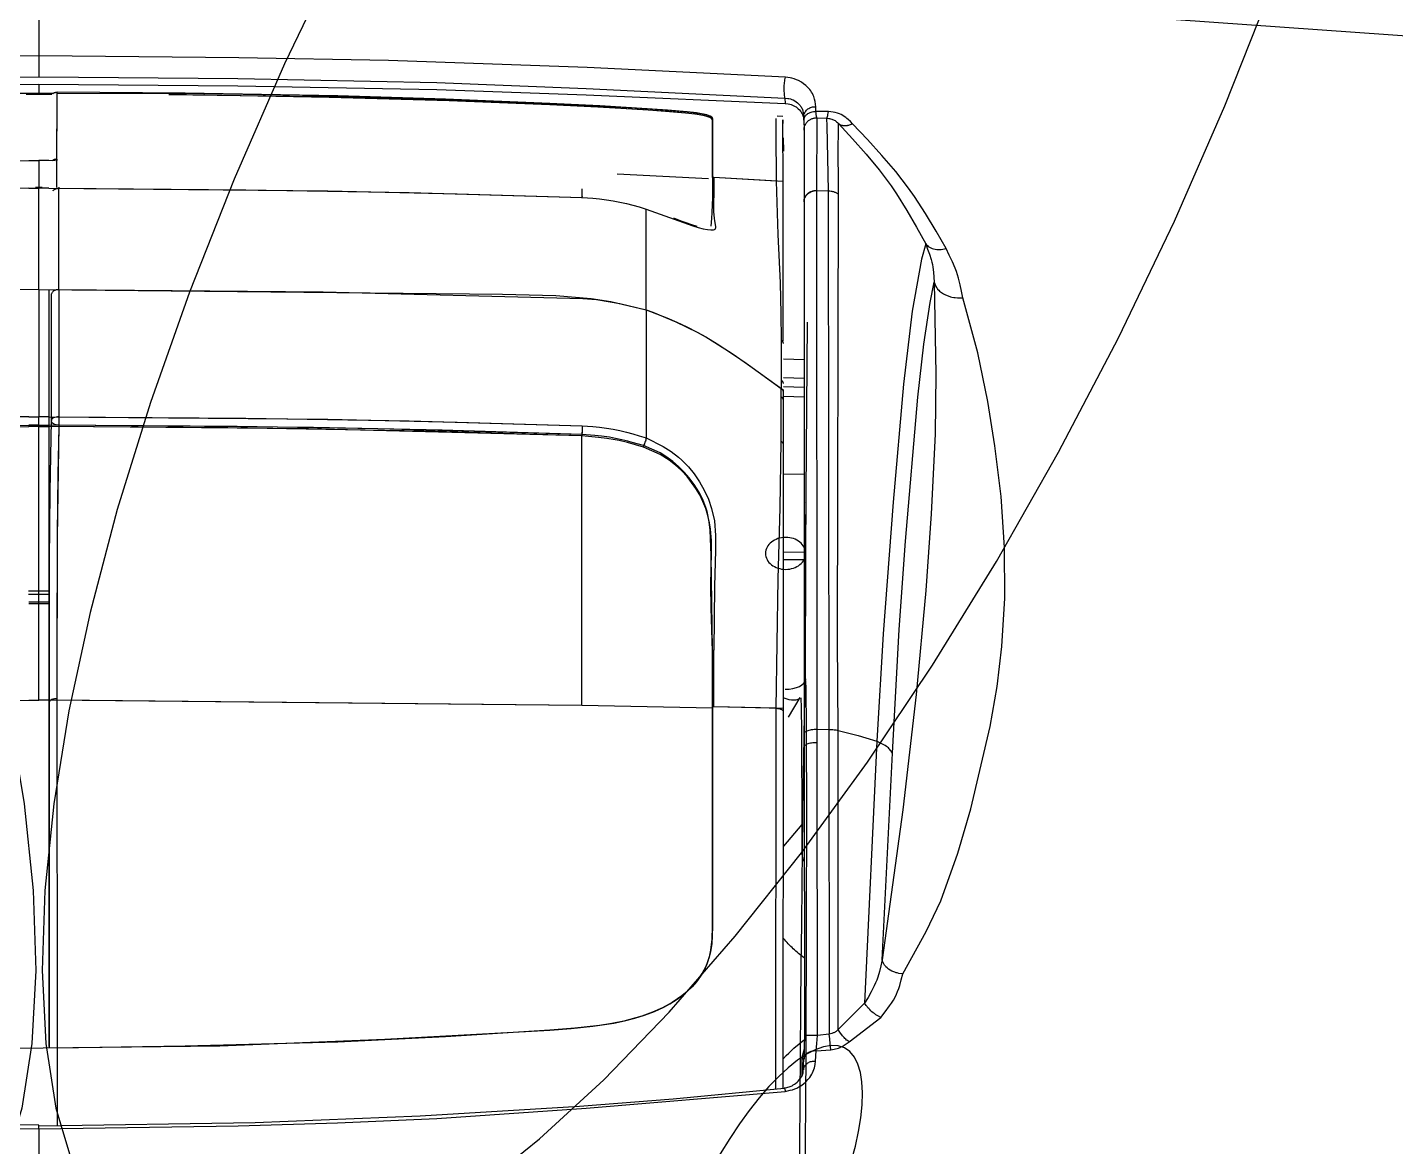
# Model space of a CAD drawing. Header units: inches. Extents: x 5931 to 10048, y 0 to 3185.
# Drawn here: x 7221.796 to 7224.51, y 930.526 to 932.745 of the extents above; entities that cross this region are included whole.
import ezdxf

# ---------------------------------------------------------------- set-up
doc = ezdxf.new("R2010")
doc.units = ezdxf.units.IN
doc.header["$LTSCALE"] = 48
doc.header["$MEASUREMENT"] = 0
doc.linetypes.add('DASHDOT2', pattern=[0.5, 0.25, -0.125, 0, -0.125])
for name, color, linetype in [('A-Eqpm-NIC', 8, 'DASHDOT2'), ('A-Flor-Case-Full Height', 8, 'Continuous'), ('A-Flor-Pattern', 8, 'Continuous')]:
    doc.layers.add(name, color=color, linetype=linetype)

# ---------------------------------------------------------------- blocks, each defined once
blk = doc.blocks.new('Precor_r815')
for p, q in [((-1.467, 29.9919), (-1.4784, 29.9911)), ((-1.0152, 30.0145), (-1.0154, 30.0174)), ((-1.0154, 30.0174), (-1.0152, 30.0145)), ((-1.3387, 29.9849), (-1.3387, 29.8647)), ((-1.3387, 29.8647), (-1.3387, 29.9849)), ((-1.5243, 29.1256), (-1.5274, 29.5662)), ((-0.0398, 29.3714), (-0.0398, 29.3538)), ((-0.0398, 29.3538), (-0.0398, 29.351)), ((-0.02, 29.3538), (-0.02, 29.351)), ((0, 29.3538), (0, 29.351)), ((0.02, 29.3538), (0.02, 29.351)), ((-1.524, 29.0893), (-1.5241, 29.0959)), ((-1.5233, 28.8295), (-1.524, 29.0893)), ((-1.48, 29.0769), (-1.5206, 29.0769)), ((-0.0209, 29.0115), (0.0209, 29.0115)), ((0.0209, 29.0054), (-0.0209, 29.0054)), ((-1.3387, 28.7733), (-1.3387, 28.319)), ((-1.3387, 28.319), (-1.3387, 28.7732)), ((-1.526, 28.5093), (-1.526, 28.5566)), ((-1.5159, 28.5302), (-1.5159, 28.4729)), ((-1.5159, 28.5302), (-1.48, 28.4856)), ((-1.5193, 28.4547), (-1.5159, 28.4729)), ((-1.5207, 28.0669), (-1.5159, 28.0499)), ((-1.5159, 28.0499), (-1.5159, 28.0137)), ((-1.5193, 28.0256), (-1.5193, 28.0244)), ((-1.4812, 27.987), (-1.4812, 27.987))]:
    blk.add_line(p, q)
for points in [[(0, 30.2534), (-1.4227, 30.2296), (-2.2603, 30.1908), (-3.1741, 30.1229), (-4.0754, 30.0165), (-4.5246, 29.9415), (-4.868, 29.8694), (-5.19, 29.7826), (-5.5177, 29.6584), (-5.7233, 29.5411), (-5.8596, 29.4302), (-5.9499, 29.331), (-6.0233, 29.2294), (-6.3275, 28.6568), (-6.5104, 28.2582)], [(0, 30.2534), (0, 30.1155)], [(-1.4835, 30.0716), (-1.0898, 30.0914), (-0.6951, 30.1061), (-0.3975, 30.1119), (0, 30.1155)], [(0, 30.1155), (0.3959, 30.1119), (0.7913, 30.1033), (1.0882, 30.0914), (1.4835, 30.0716)], [(0, 30.0728), (-0.3956, 30.0692), (-0.7909, 30.0605), (-1.0876, 30.0487), (-1.4827, 30.0288)], [(1.4827, 30.0288), (1.0891, 30.0486), (0.6947, 30.0634), (0.3972, 30.0692), (0, 30.0728)], [(-1.544, 30.0107), (-1.5426, 30.0213), (-1.5415, 30.0266), (-1.5398, 30.032), (-1.5386, 30.0349), (-1.5372, 30.0378), (-1.5357, 30.0406), (-1.5339, 30.0434), (-1.5319, 30.0461), (-1.5298, 30.0487), (-1.5275, 30.0513), (-1.5238, 30.0549), (-1.5197, 30.0583), (-1.5152, 30.0614), (-1.5095, 30.0647), (-1.5053, 30.0666), (-1.5008, 30.0683), (-1.4961, 30.0696), (-1.4927, 30.0703), (-1.4835, 30.0716)], [(0, 30.0574), (-0.3957, 30.0541), (-0.791, 30.0462), (-1.0877, 30.0355), (-1.4829, 30.0176)], [(0, 30.0574), (0, 30.039)], [(1.4829, 30.0176), (1.0891, 30.0355), (0.6945, 30.0488), (0.3971, 30.054), (0, 30.0574)], [(-1.4827, 30.0288), (-1.4884, 30.0281), (-1.4905, 30.0277), (-1.4934, 30.0269), (-1.4962, 30.0259), (-1.4987, 30.0247), (-1.5023, 30.0228), (-1.5051, 30.0209), (-1.5076, 30.0189), (-1.5098, 30.0168), (-1.5112, 30.0152), (-1.5126, 30.0136), (-1.5138, 30.012), (-1.5148, 30.0103), (-1.5158, 30.0086), (-1.5166, 30.0069), (-1.5174, 30.0052), (-1.5184, 30.0019), (-1.5191, 29.9988), (-1.5199, 29.9923)], [(-1.4827, 30.0288), (-1.4829, 30.0176)], [(-1.0154, 30.0174), (-0.8082, 30.0262), (-0.594, 30.0331), (-0.291, 30.0386), (-0.0365, 30.0409)], [(-0.0365, 30.0389), (-0.3279, 30.0382), (-0.5237, 30.0349), (-0.6877, 30.0301), (-1.0154, 30.0174)], [(-1.0152, 30.0145), (-0.8154, 30.0229), (-0.5769, 30.0299), (-0.2584, 30.036)], [(-1.0152, 30.0145), (-0.8081, 30.0234), (-0.5939, 30.0303), (-0.2584, 30.0353)], [(-0.0359, 29.9026), (-0.0363, 30.0284), (-0.0365, 30.0409)], [(-0.0365, 30.0381), (-0.0365, 30.0409)], [(-0.0359, 29.8997), (-0.0362, 30.0195), (-0.0365, 30.0381)], [(1.0154, 30.0174), (0.6843, 30.0307), (0.3418, 30.0389), (-0.0294, 30.0389)], [(-0.0256, 30.0363), (0.0255, 30.0361)], [(-1.6171, 29.9758), (-1.6128, 29.9803), (-1.6082, 29.9847), (-1.6058, 29.9868), (-1.6033, 29.9889), (-1.6006, 29.9908), (-1.5976, 29.9927), (-1.5943, 29.9946), (-1.5907, 29.9963), (-1.5869, 29.9977), (-1.5827, 29.9988), (-1.5782, 29.9997), (-1.5689, 30.0009)], [(-1.5689, 30.0009), (-1.5442, 30.0013)], [(-1.5655, 29.9872), (-1.5657, 29.9874), (-1.5659, 29.9876), (-1.5661, 29.9879), (-1.5663, 29.9881), (-1.5665, 29.9886), (-1.5667, 29.9892), (-1.567, 29.99), (-1.5672, 29.9909), (-1.5677, 29.993), (-1.568, 29.9949), (-1.5685, 29.9978), (-1.5689, 30.0009)], [(-1.5464, 29.9879), (-1.5462, 29.988), (-1.5461, 29.9882), (-1.5459, 29.9886), (-1.5457, 29.9891), (-1.5454, 29.9903), (-1.5451, 29.9918), (-1.5449, 29.9936), (-1.5446, 29.9957), (-1.5444, 29.9981), (-1.5442, 30.0013)], [(-1.5442, 30.0013), (-1.544, 30.0107)], [(-1.5201, 29.983), (-1.5204, 29.9849), (-1.5207, 29.9867), (-1.5213, 29.9885), (-1.5218, 29.9898), (-1.5223, 29.9907), (-1.5229, 29.9915), (-1.5235, 29.9923), (-1.5242, 29.9931), (-1.5249, 29.9938), (-1.5266, 29.9953), (-1.5284, 29.9966), (-1.5304, 29.9978), (-1.5326, 29.9989), (-1.5348, 29.9997), (-1.5366, 30.0002), (-1.5391, 30.0007), (-1.5416, 30.001), (-1.5442, 30.0013)], [(-1.4829, 30.0176), (-1.4891, 30.0167), (-1.4921, 30.016), (-1.495, 30.0152), (-1.4978, 30.0142), (-1.5004, 30.0129), (-1.5028, 30.0115), (-1.5047, 30.0103), (-1.5062, 30.0092), (-1.509, 30.0068), (-1.5114, 30.0044), (-1.5135, 30.0017), (-1.5147, 30.0001), (-1.5158, 29.9983), (-1.5168, 29.9965), (-1.5176, 29.9947), (-1.5183, 29.9929), (-1.5189, 29.991), (-1.5193, 29.9892), (-1.5197, 29.9871), (-1.5201, 29.9825)], [(-1.5199, 29.9923), (-1.5201, 29.983)], [(-1.0154, 30.0174), (-1.184, 30.0084), (-1.254, 30.0035), (-1.2952, 29.9995), (-1.311, 29.9973), (-1.3245, 29.9947), (-1.3333, 29.9918), (-1.336, 29.9903), (-1.3379, 29.9885), (-1.3387, 29.9849)], [(-1.3387, 29.9849), (-1.3371, 29.989), (-1.3339, 29.9915), (-1.3275, 29.9939), (-1.307, 29.9979), (-1.2884, 30.0002), (-1.2492, 30.0039), (-1.2087, 30.0068), (-1.1147, 30.0124), (-1.0154, 30.0174)], [(-1.3387, 29.9817), (-1.3385, 29.9837), (-1.3373, 29.9859), (-1.3348, 29.9879), (-1.3305, 29.9899), (-1.3196, 29.9927), (-1.3043, 29.9953), (-1.2853, 29.9976), (-1.245, 30.0013), (-1.2031, 30.0043), (-1.1111, 30.0096), (-1.0152, 30.0145)], [(-1.3387, 29.9817), (-1.3385, 29.9836), (-1.3375, 29.9857), (-1.3334, 29.9887), (-1.3237, 29.9918), (-1.3096, 29.9945), (-1.2916, 29.9969), (-1.2517, 30.0007), (-1.2108, 30.0037), (-1.1126, 30.0096), (-1.0152, 30.0145)], [(-1.8028, 29.7183), (-1.7828, 29.7544), (-1.762, 29.7903), (-1.7399, 29.8257), (-1.7281, 29.8431), (-1.7027, 29.8772), (-1.6753, 29.9105), (-1.6465, 29.9433), (-1.6171, 29.9758)], [(-1.5893, 29.9763), (-1.6171, 29.9447), (-1.6442, 29.9129), (-1.67, 29.8807), (-1.6936, 29.8477), (-1.7046, 29.831), (-1.725, 29.797), (-1.744, 29.7626), (-1.7624, 29.7279)], [(-1.5893, 29.9763), (-1.5906, 29.9754), (-1.5919, 29.9744), (-1.5933, 29.9736), (-1.5948, 29.9729), (-1.596, 29.9725), (-1.5969, 29.9723), (-1.5987, 29.972), (-1.6007, 29.9719), (-1.6027, 29.9719), (-1.6048, 29.972), (-1.6069, 29.9724), (-1.6079, 29.9726), (-1.6096, 29.973), (-1.6106, 29.9733), (-1.6128, 29.9741), (-1.6171, 29.9758)], [(-1.5655, 29.9872), (-1.5695, 29.9868), (-1.5714, 29.9864), (-1.5733, 29.986), (-1.5756, 29.9853), (-1.5773, 29.9846), (-1.5789, 29.9839), (-1.5806, 29.9831), (-1.5821, 29.9822), (-1.5835, 29.9812), (-1.5852, 29.98), (-1.5871, 29.9784), (-1.5893, 29.9763)], [(-1.5892, 29.8304), (-1.5888, 29.8653), (-1.5886, 29.9073), (-1.5893, 29.9763)], [(-1.5655, 29.9872), (-1.566, 29.9704), (-1.5669, 29.9055), (-1.5685, 29.8375)], [(-1.5464, 29.9879), (-1.5655, 29.9872)], [(-1.5463, 29.8382), (-1.5464, 29.9879)], [(-1.5205, 29.9625), (-1.5206, 29.9652), (-1.5208, 29.9665), (-1.521, 29.9682), (-1.5213, 29.9695), (-1.5217, 29.9708), (-1.5222, 29.9721), (-1.5233, 29.9745), (-1.524, 29.9757), (-1.5247, 29.9769), (-1.5259, 29.9785), (-1.5268, 29.9795), (-1.5277, 29.9805), (-1.5287, 29.9815), (-1.5297, 29.9824), (-1.5308, 29.9832), (-1.5319, 29.9839), (-1.5331, 29.9846), (-1.5343, 29.9853), (-1.5367, 29.9864), (-1.538, 29.9868), (-1.5393, 29.9872), (-1.5406, 29.9875), (-1.5423, 29.9877), (-1.5436, 29.9878), (-1.5464, 29.9879)], [(-1.5201, 29.983), (-1.5205, 29.9625)], [(-1.4788, 29.8564), (-1.4784, 29.9736), (-1.4783, 29.9836)], [(-1.4784, 29.9836), (-1.4786, 29.9763)], [(-1.4645, 29.9867), (-1.4648, 29.9582), (-1.4651, 29.8572)], [(-1.5205, 29.9625), (-1.5205, 29.8149)], [(-1.4793, 29.9465), (-1.48, 29.9191)], [(-0.0359, 29.8442), (-0.0359, 29.9026)], [(-0.0359, 29.9026), (-0.0359, 29.8997)], [(-0.0359, 29.9026), (-0.0343, 29.9024), (-0.0336, 29.9024), (-0.0328, 29.9022), (-0.032, 29.9021), (-0.0313, 29.9019), (-0.0306, 29.9017), (-0.0299, 29.9014), (-0.0294, 29.9012), (-0.0288, 29.9009), (-0.0283, 29.9005), (-0.0272, 29.8998), (-0.0261, 29.8991)], [(-0.0359, 29.8562), (-0.0359, 29.8997)], [(-0.0332, 29.8994), (-0.02, 29.8997)], [(-0.02, 29.8997), (0, 29.8998)], [(0, 29.8998), (0, 29.8427)], [(0.02, 29.8997), (0, 29.8998)], [(1.0791, 29.8751), (0.02, 29.8997)], [(-1.479, 29.5282), (-1.4788, 29.8564)], [(-1.4788, 29.8564), (-1.3411, 29.8646)], [(-1.4651, 29.8572), (-1.4684, 29.7473), (-1.4729, 29.6478), (-1.4744, 29.5838), (-1.4749, 29.5301)], [(-1.4651, 29.8572), (-1.3411, 29.8646)], [(-1.3411, 29.8646), (-1.3412, 29.857), (-1.341, 29.8336), (-1.3411, 29.823)], [(-1.3411, 29.8646), (-1.3412, 29.857), (-1.341, 29.8336), (-1.3411, 29.823)], [(-1.3411, 29.8646), (-1.3387, 29.8647)], [(-1.3411, 29.8646), (-1.3387, 29.8647)], [(-1.3387, 29.8648), (-1.3387, 29.8232)], [(-1.3387, 29.8648), (-1.3387, 29.8232)], [(-1.3304, 29.8623), (-1.1489, 29.8716)], [(-1.3304, 29.8623), (-1.1489, 29.8716)], [(-1.5685, 29.8375), (-1.5715, 29.8371), (-1.5744, 29.8367), (-1.5759, 29.8364), (-1.5774, 29.8361), (-1.5788, 29.8357), (-1.5801, 29.8353), (-1.5813, 29.8349), (-1.5825, 29.8344), (-1.5836, 29.8339), (-1.5848, 29.8333), (-1.5859, 29.8327), (-1.587, 29.832), (-1.588, 29.8313), (-1.5892, 29.8304)], [(-1.5885, 28.7244), (-1.5873, 28.9117), (-1.5892, 29.8304)], [(-1.5685, 29.8375), (-1.57, 28.7266)], [(-1.5463, 29.8382), (-1.5685, 29.8375)], [(-1.5466, 28.7269), (-1.5463, 29.8379)], [(-1.5463, 29.8379), (-1.5463, 29.8382)], [(-1.5205, 29.8149), (-1.5206, 29.8174), (-1.5207, 29.8186), (-1.5209, 29.8198), (-1.5214, 29.8216), (-1.5218, 29.8228), (-1.5229, 29.8251), (-1.5235, 29.8262), (-1.5242, 29.8273), (-1.5249, 29.8284), (-1.5257, 29.8294), (-1.5265, 29.8303), (-1.5275, 29.8312), (-1.5284, 29.8321), (-1.5294, 29.8329), (-1.5305, 29.8337), (-1.5316, 29.8344), (-1.533, 29.8352), (-1.5342, 29.8358), (-1.5367, 29.8368), (-1.538, 29.8372), (-1.5393, 29.8376), (-1.5406, 29.8378), (-1.5423, 29.838), (-1.5436, 29.8381), (-1.5463, 29.8382)], [(-1.5205, 29.8144), (-1.5206, 29.8169), (-1.5207, 29.8181), (-1.5209, 29.8193), (-1.5212, 29.8206), (-1.5216, 29.8218), (-1.5221, 29.8229), (-1.5232, 29.8252), (-1.5238, 29.8263), (-1.5247, 29.8277), (-1.5259, 29.8292), (-1.5268, 29.8301), (-1.5277, 29.831), (-1.5297, 29.8327), (-1.5308, 29.8335), (-1.5319, 29.8342), (-1.5342, 29.8354), (-1.5367, 29.8364), (-1.538, 29.8368), (-1.5393, 29.8372), (-1.5406, 29.8374), (-1.5423, 29.8377), (-1.5436, 29.8378), (-1.5463, 29.8379)], [(-0.02, 29.8426), (-0.5741, 29.8373), (-0.8312, 29.8314), (-1.0798, 29.8235)], [(-0.0398, 29.8426), (-0.411, 29.8395), (-0.7357, 29.8339), (-1.0798, 29.8235)], [(-1.0791, 29.8415), (-1.0791, 29.8248)], [(-1.0791, 29.8415), (-1.0791, 29.8222)], [(-0.0399, 29.6339), (-0.0398, 29.8426)], [(-0.02, 29.8426), (0, 29.8427)], [(0.0062, 29.8447), (-0.0065, 29.8449)], [(0.0065, 29.8449), (-0.0062, 29.8448)], [(0, 29.8413), (0, 29.8427)], [(0.02, 29.8426), (0, 29.8426)], [(0, 29.6339), (0, 29.8426)], [(0.02, 29.8426), (0.5741, 29.8373), (0.8312, 29.8314), (1.0798, 29.8235)], [(-1.5205, 29.8144), (-1.5207, 28.7173)], [(-1.5205, 29.8149), (-1.5205, 29.8144)], [(-1.2068, 29.7998), (-1.2995, 29.7654), (-1.3103, 29.7619), (-1.3201, 29.7592), (-1.3286, 29.7575), (-1.3355, 29.7568), (-1.3404, 29.7571), (-1.3429, 29.7579), (-1.3437, 29.7585), (-1.3445, 29.7596), (-1.345, 29.7614), (-1.345, 29.7636), (-1.3431, 29.7754), (-1.3424, 29.781), (-1.3416, 29.7938), (-1.3411, 29.823)], [(-1.2068, 29.7998), (-1.2995, 29.7654), (-1.3103, 29.7619), (-1.3201, 29.7592), (-1.3286, 29.7575), (-1.3355, 29.7568), (-1.3404, 29.7571), (-1.3429, 29.7579), (-1.3437, 29.7585), (-1.3445, 29.7596), (-1.345, 29.7614), (-1.345, 29.7636), (-1.3431, 29.7754), (-1.3424, 29.781), (-1.3416, 29.7938), (-1.3411, 29.823)], [(-1.3387, 29.8232), (-1.3393, 29.8232), (-1.3398, 29.8232), (-1.3401, 29.8232), (-1.3404, 29.8231), (-1.3411, 29.823)], [(-1.3387, 29.8232), (-1.3393, 29.8232), (-1.3398, 29.8232), (-1.3401, 29.8232), (-1.3404, 29.8231), (-1.3411, 29.823)], [(-1.3387, 29.8232), (-1.3372, 29.7931)], [(-1.3387, 29.8232), (-1.3372, 29.7931)], [(-1.0798, 29.8235), (-1.1006, 29.8222), (-1.1142, 29.8208), (-1.1277, 29.819), (-1.1411, 29.8168), (-1.1544, 29.8141), (-1.1675, 29.8112), (-1.1804, 29.8078), (-1.193, 29.8041), (-1.2068, 29.7998)], [(-1.0798, 29.8235), (-1.1006, 29.8222), (-1.1142, 29.8208), (-1.1277, 29.819), (-1.1411, 29.8168), (-1.1544, 29.8141), (-1.1675, 29.8112), (-1.1804, 29.8078), (-1.193, 29.8041), (-1.2068, 29.7998)], [(-1.0798, 29.8235), (-1.0798, 29.8246), (-1.0797, 29.825), (-1.0797, 29.8254), (-1.0795, 29.8257), (-1.0795, 29.8255), (-1.0794, 29.8252), (-1.0794, 29.8247), (-1.0793, 29.8242), (-1.0791, 29.8221)], [(-1.3372, 29.7931), (-1.3366, 29.7794), (-1.3363, 29.7736), (-1.3361, 29.7713), (-1.3358, 29.7688), (-1.3356, 29.7673), (-1.3351, 29.7647)], [(-1.2609, 29.7819), (-1.278, 29.7751), (-1.2877, 29.7714), (-1.2948, 29.7689), (-1.3077, 29.7645)], [(-1.2609, 29.7819), (-1.278, 29.7751), (-1.2877, 29.7714), (-1.2948, 29.7689), (-1.3077, 29.7645)], [(-1.2068, 29.5918), (-1.2068, 29.7998)], [(-1.2068, 29.5918), (-1.2068, 29.7998)], [(-1.7624, 29.7279), (-1.764, 29.7261), (-1.7657, 29.7244), (-1.7675, 29.7227), (-1.7696, 29.7212), (-1.7714, 29.7202), (-1.7726, 29.7196), (-1.7753, 29.7186), (-1.7781, 29.7177), (-1.7811, 29.7171), (-1.7842, 29.7166), (-1.7874, 29.7164), (-1.789, 29.7164), (-1.7914, 29.7165), (-1.793, 29.7166), (-1.7963, 29.7171), (-1.8028, 29.7183)], [(-1.7624, 29.7279), (-1.7662, 29.7172), (-1.7698, 29.7065), (-1.773, 29.6958), (-1.7743, 29.6904), (-1.7755, 29.6852), (-1.7764, 29.68), (-1.7777, 29.6696), (-1.7786, 29.6592), (-1.7793, 29.6488)], [(-1.7624, 29.7279), (-1.7542, 29.6965), (-1.7356, 29.5894), (-1.718, 29.4383), (-1.6975, 29.1954), (-1.678, 28.9235), (-1.6652, 28.702)], [(-1.8362, 29.6165), (-1.8336, 29.6301), (-1.8308, 29.6437), (-1.8274, 29.6572), (-1.8255, 29.6639), (-1.8233, 29.6707), (-1.8208, 29.6776), (-1.8153, 29.6912), (-1.8092, 29.7048), (-1.8028, 29.7183)], [(-1.7794, 29.6488), (-1.7806, 29.6452), (-1.782, 29.6416), (-1.7838, 29.6382), (-1.7848, 29.6365), (-1.786, 29.6348), (-1.7881, 29.6323), (-1.7898, 29.6307), (-1.7934, 29.6278), (-1.7975, 29.6251), (-1.8019, 29.6227), (-1.8067, 29.6206), (-1.8117, 29.6189), (-1.8142, 29.6183), (-1.8181, 29.6175), (-1.8206, 29.6172), (-1.8258, 29.6167), (-1.8362, 29.6165)], [(-1.7794, 29.6488), (-1.7827, 29.4598), (-1.7808, 29.3358), (-1.7735, 29.1713), (-1.7625, 29.0129), (-1.7436, 28.7988), (-1.7166, 28.5608), (-1.6758, 28.2511)], [(-1.6961, 28.6778), (-1.7099, 28.9328), (-1.7224, 29.1151), (-1.747, 29.4117), (-1.7588, 29.5214), (-1.7712, 29.6072), (-1.7793, 29.6488)], [(-1.7166, 28.2221), (-1.763, 28.3096), (-1.7921, 28.3732), (-1.826, 28.4713), (-1.8517, 28.563), (-1.8904, 28.7323), (-1.9042, 28.8148), (-1.9137, 28.8973), (-1.9195, 28.9969), (-1.919, 29.1019), (-1.9122, 29.2068), (-1.9, 29.3114), (-1.8857, 29.4031), (-1.866, 29.503), (-1.8362, 29.6165)], [(0, 29.6339), (-0.9214, 29.624), (-1.0274, 29.6212), (-1.0975, 29.6155), (-1.1368, 29.6092), (-1.2068, 29.5918)], [(-0.0399, 29.6339), (-0.5648, 29.6288), (-1.0811, 29.6156), (-1.1083, 29.6131), (-1.1547, 29.6049), (-1.2068, 29.5918)], [(-0.0399, 29.6339), (-0.0398, 29.3714)], [(-0.0248, 29.3634), (-0.0249, 29.6234)], [(-0.02, 29.6328), (-0.02, 28.0723)], [(0, 29.6339), (0.9214, 29.624), (1.0274, 29.6212), (1.0975, 29.6155), (1.1368, 29.6092), (1.2068, 29.5918)], [(0, 29.6339), (0, 29.3714)], [(-1.22, 29.5871), (-1.2656, 29.567), (-1.2878, 29.5563), (-1.3094, 29.545), (-1.3307, 29.5326), (-1.3513, 29.5196), (-1.3713, 29.5062), (-1.4011, 29.4851), (-1.479, 29.4268)], [(-1.2068, 29.5918), (-1.2479, 29.5752), (-1.268, 29.5664), (-1.2876, 29.557), (-1.3066, 29.5468), (-1.3251, 29.536), (-1.3431, 29.5247), (-1.3774, 29.5017), (-1.4105, 29.4782), (-1.4751, 29.4299)], [(-1.2068, 29.5918), (-1.22, 29.5871)], [(-1.2068, 29.5918), (-1.2068, 29.3276)], [(-1.2068, 29.5918), (-1.2068, 29.3276)], [(-1.4749, 29.5301), (-1.475, 29.447)], [(-1.5205, 29.4889), (-1.48, 29.4902)], [(-1.48, 29.452), (-1.5205, 29.451)], [(-1.5205, 29.432), (-1.48, 29.4331)], [(-1.4751, 29.4299), (-1.4758, 29.4293), (-1.4762, 29.4289), (-1.4766, 29.4285), (-1.477, 29.4281), (-1.4773, 29.4277), (-1.4776, 29.4272), (-1.4779, 29.4268), (-1.4781, 29.4263), (-1.4783, 29.4258), (-1.4785, 29.4253), (-1.4787, 29.4248), (-1.4788, 29.4243), (-1.4789, 29.4238), (-1.4791, 29.4227)], [(-1.479, 29.4268), (-1.4788, 28.7697)], [(-1.475, 29.447), (-1.4751, 29.4299)], [(-1.475, 29.4125), (-1.4751, 29.4299)], [(-1.48, 29.4138), (-1.5205, 29.4128)], [(-1.4749, 29.3207), (-1.475, 29.4125)], [(-0.02, 29.3715), (-0.5741, 29.3662), (-0.8312, 29.3604), (-1.0798, 29.3526)], [(-0.0398, 29.3714), (-0.411, 29.3684), (-0.7357, 29.3629), (-1.0798, 29.3526)], [(-0.0398, 29.3714), (-0.0369, 29.3713), (-0.0341, 29.3708), (-0.0315, 29.3701), (-0.0293, 29.3691), (-0.0274, 29.3679), (-0.026, 29.3665), (-0.0251, 29.365), (-0.0248, 29.3634)], [(-0.02, 29.3714), (0, 29.3714)], [(0.02, 29.3715), (0, 29.3715)], [(0, 29.3538), (0, 29.3715)], [(0.02, 29.3715), (0.5741, 29.3662), (0.8312, 29.3604), (1.0798, 29.3526)], [(-1.0798, 29.3526), (-1.1006, 29.3513), (-1.1142, 29.3499), (-1.1277, 29.3481), (-1.1411, 29.3457), (-1.1544, 29.343), (-1.1675, 29.3398), (-1.1804, 29.3362), (-1.193, 29.3323), (-1.2068, 29.3276)], [(-1.0798, 29.3526), (-1.1006, 29.3513), (-1.1142, 29.3499), (-1.1277, 29.3481), (-1.1411, 29.3457), (-1.1544, 29.343), (-1.1675, 29.3398), (-1.1804, 29.3362), (-1.193, 29.3323), (-1.2068, 29.3276)], [(-1.0798, 29.3526), (-1.0797, 29.3481), (-1.0795, 29.3419), (-1.0794, 29.3391), (-1.0791, 29.3348)], [(-1.0798, 29.3526), (-1.0797, 29.3471), (-1.0795, 29.342), (-1.0793, 29.338), (-1.0791, 29.3348)], [(-1.0791, 29.3348), (-0.6737, 29.3466), (-0.394, 29.3515), (-0.02, 29.3538)], [(-1.0791, 29.3348), (-0.8014, 29.3434), (-0.5455, 29.3492), (-0.0398, 29.3538)], [(-1.0791, 29.3319), (-0.765, 29.3414), (-0.3755, 29.3488), (-0.02, 29.351)], [(-1.0791, 29.3319), (-0.536, 29.3464), (-0.0398, 29.351)], [(-0.0398, 29.3538), (-0.0369, 29.354), (-0.0341, 29.3546), (-0.0315, 29.3555), (-0.0292, 29.3567), (-0.0273, 29.3582), (-0.0259, 29.3598), (-0.0251, 29.3616), (-0.0248, 29.3634)], [(-0.0398, 29.3538), (-0.0363, 29.1215), (-0.0359, 28.7896)], [(-0.0398, 29.351), (-0.0378, 29.2523), (-0.0364, 29.1277), (-0.0359, 28.8897)], [(-0.0209, 28.7837), (-0.0211, 29.0744), (-0.0222, 29.2172), (-0.0248, 29.3634)], [(0, 29.3538), (-0.02, 29.3538)], [(0, 29.351), (-0.02, 29.351)], [(0, 29.3538), (0.02, 29.3538)], [(0, 28.7867), (0, 29.351)], [(0, 29.351), (0.02, 29.351)], [(1.0791, 29.3348), (0.6737, 29.3466), (0.394, 29.3515), (0.02, 29.3538)], [(1.0791, 29.3319), (0.765, 29.3414), (0.3755, 29.3488), (0.02, 29.351)], [(-1.4651, 28.77), (-1.4692, 29.0369), (-1.4733, 29.1833), (-1.4749, 29.3207)], [(-1.2068, 29.3276), (-1.2403, 29.3099), (-1.2562, 29.2998), (-1.271, 29.2883), (-1.2779, 29.2821), (-1.2907, 29.2684), (-1.3024, 29.2534), (-1.3128, 29.2373), (-1.3224, 29.2197), (-1.3305, 29.2013), (-1.3369, 29.1824), (-1.3423, 29.1566), (-1.3449, 29.1264), (-1.3449, 29.0962), (-1.3424, 29.0215), (-1.3411, 28.89)], [(-1.2068, 29.3276), (-1.2403, 29.3099), (-1.2562, 29.2998), (-1.271, 29.2883), (-1.2779, 29.2821), (-1.2907, 29.2684), (-1.3024, 29.2534), (-1.3128, 29.2373), (-1.3224, 29.2197), (-1.3305, 29.2013), (-1.3369, 29.1824), (-1.3423, 29.1566), (-1.3449, 29.1264), (-1.3449, 29.0962), (-1.3424, 29.0215), (-1.3411, 28.89)], [(-1.3387, 28.8901), (-1.336, 29.0859), (-1.3341, 29.1376), (-1.3323, 29.1549), (-1.3281, 29.1761), (-1.3257, 29.1845), (-1.3193, 29.201), (-1.3114, 29.2168), (-1.3022, 29.2318), (-1.2925, 29.2451), (-1.2823, 29.2572), (-1.2714, 29.2685), (-1.2597, 29.2789), (-1.2456, 29.2897), (-1.2344, 29.2967), (-1.2181, 29.3048), (-1.2013, 29.3118)], [(-1.3387, 28.8901), (-1.336, 29.0859), (-1.3341, 29.1376), (-1.3323, 29.1549), (-1.3281, 29.1761), (-1.3257, 29.1845), (-1.3193, 29.201), (-1.3114, 29.2168), (-1.3022, 29.2318), (-1.2925, 29.2451), (-1.2823, 29.2572), (-1.2714, 29.2685), (-1.2597, 29.2789), (-1.2456, 29.2897), (-1.2344, 29.2967), (-1.2181, 29.3048), (-1.2013, 29.3118)], [(-1.2068, 29.3276), (-1.2064, 29.3255), (-1.2062, 29.3245), (-1.2059, 29.3232), (-1.2052, 29.321), (-1.2045, 29.3187), (-1.2036, 29.3165), (-1.2032, 29.3155), (-1.2023, 29.3137), (-1.2013, 29.3118)], [(-1.2068, 29.3276), (-1.2064, 29.3255), (-1.2062, 29.3245), (-1.2059, 29.3232), (-1.2052, 29.321), (-1.2045, 29.3187), (-1.2036, 29.3165), (-1.2032, 29.3155), (-1.2023, 29.3137), (-1.2013, 29.3118)], [(-1.2013, 29.3118), (-1.1791, 29.3185), (-1.1705, 29.3209), (-1.1584, 29.324), (-1.1462, 29.3267), (-1.1338, 29.3291), (-1.1179, 29.3313), (-1.105, 29.3327), (-1.0791, 29.3348)], [(-1.2013, 29.3118), (-1.1791, 29.3185), (-1.1705, 29.3209), (-1.1584, 29.324), (-1.1462, 29.3267), (-1.1338, 29.3291), (-1.1179, 29.3313), (-1.105, 29.3327), (-1.0791, 29.3348)], [(-1.2013, 29.3089), (-1.1855, 29.3137), (-1.1696, 29.3183), (-1.1534, 29.3223), (-1.1452, 29.324), (-1.1288, 29.3268), (-1.1124, 29.3289), (-1.0791, 29.3319)], [(-1.2013, 29.3089), (-1.1855, 29.3137), (-1.1696, 29.3183), (-1.1534, 29.3223), (-1.1452, 29.324), (-1.1288, 29.3268), (-1.1124, 29.3289), (-1.0791, 29.3319)], [(-1.2013, 29.3118), (-1.2013, 29.3089)], [(-1.2013, 29.3118), (-1.2013, 29.3089)], [(-1.0791, 29.3348), (-1.0791, 29.3319)], [(-1.0791, 29.3348), (-1.0791, 29.3319)], [(-1.0791, 28.7761), (-1.0791, 29.3319)], [(-1.0791, 28.7761), (-1.0791, 29.3319)], [(-1.3387, 28.8873), (-1.3359, 28.9774), (-1.3355, 29.0231), (-1.3368, 29.0927), (-1.3365, 29.1161), (-1.3347, 29.1395), (-1.3327, 29.1528), (-1.3295, 29.1678), (-1.3251, 29.1824), (-1.3197, 29.1967), (-1.3132, 29.2104), (-1.3057, 29.2235), (-1.2972, 29.236), (-1.288, 29.2479), (-1.277, 29.2603), (-1.2651, 29.2718), (-1.2524, 29.2821), (-1.2344, 29.2935), (-1.2013, 29.3089)], [(-1.3387, 28.8873), (-1.3359, 28.9774), (-1.3355, 29.0231), (-1.3368, 29.0927), (-1.3365, 29.1161), (-1.3347, 29.1395), (-1.3327, 29.1528), (-1.3295, 29.1678), (-1.3251, 29.1824), (-1.3197, 29.1967), (-1.3132, 29.2104), (-1.3057, 29.2235), (-1.2972, 29.236), (-1.288, 29.2479), (-1.277, 29.2603), (-1.2651, 29.2718), (-1.2524, 29.2821), (-1.2344, 29.2935), (-1.2013, 29.3089)], [(-1.48, 29.2538), (-1.5205, 29.2529)], [(-1.5206, 29.0911), (-1.48, 29.0919)], [(0.02, 28.9899), (-0.02, 28.9899)], [(0.02, 28.9859), (-0.02, 28.986)], [(-1.3387, 28.8901), (-1.3393, 28.8901), (-1.34, 28.8901), (-1.3404, 28.8901), (-1.3411, 28.89)], [(-1.3387, 28.8901), (-1.3393, 28.8901), (-1.34, 28.8901), (-1.3404, 28.8901), (-1.3411, 28.89)], [(-1.3411, 28.7732), (-1.3411, 28.89)], [(-1.3411, 28.7732), (-1.3411, 28.89)], [(-1.3387, 28.7733), (-1.3387, 28.8901)], [(-1.3387, 28.8901), (-1.3387, 28.8873)], [(-1.3387, 28.8901), (-1.3387, 28.8873)], [(-1.3387, 28.7733), (-1.3387, 28.8901)], [(-1.3387, 28.865), (-1.3387, 28.8873)], [(-1.3387, 28.865), (-1.3387, 28.8873)], [(-1.4833, 28.8093), (-1.4911, 28.8097), (-1.4985, 28.8108), (-1.5054, 28.8127), (-1.5115, 28.8152), (-1.5164, 28.8183), (-1.5202, 28.8217), (-1.5225, 28.8255), (-1.5233, 28.8295)], [(-1.3387, 28.7704), (-1.3387, 28.8088)], [(-1.3387, 28.7704), (-1.3387, 28.8088)], [(-1.5135, 28.7923), (-1.5139, 28.7912), (-1.5147, 28.7716), (-1.5153, 28.7216), (-1.5159, 28.5302)], [(-1.4895, 28.752), (-1.5129, 28.7926)], [(-1.4787, 28.7924), (-1.4846, 28.7902), (-1.4903, 28.7885), (-1.4957, 28.7875), (-1.5006, 28.7872), (-1.505, 28.7877), (-1.5086, 28.7888), (-1.5114, 28.7905), (-1.5123, 28.7914)], [(-1.4651, 28.77), (-1.468, 28.7698), (-1.4694, 28.7696), (-1.4708, 28.7694), (-1.4714, 28.7693), (-1.4727, 28.769), (-1.4739, 28.7686), (-1.4749, 28.7682), (-1.4759, 28.7677), (-1.4768, 28.7672), (-1.4775, 28.7667), (-1.4778, 28.7664), (-1.4781, 28.7662), (-1.4783, 28.7659), (-1.4786, 28.7653), (-1.4789, 28.7647), (-1.4791, 28.7641)], [(-1.4788, 28.7697), (-1.3411, 28.7732)], [(-1.4788, 28.7697), (-1.4781, 27.9862)], [(-1.4651, 28.77), (-1.3411, 28.7732)], [(-1.4645, 27.9851), (-1.4651, 28.77)], [(-1.3411, 28.7732), (-1.3387, 28.7733)], [(-1.3411, 28.7732), (-1.3387, 28.7733)], [(-1.3387, 28.7704), (-1.0791, 28.7761)], [(-1.3387, 28.7704), (-1.0791, 28.7761)], [(-1.0791, 28.7761), (-0.02, 28.7867)], [(-1.0791, 28.7761), (-0.0359, 28.7867)], [(-0.0359, 28.7896), (-0.0365, 28.0691)], [(-0.0359, 28.7896), (-0.0328, 28.7894), (-0.0313, 28.7893), (-0.0299, 28.7891), (-0.0292, 28.7889), (-0.0278, 28.7886), (-0.0266, 28.7883), (-0.0254, 28.7879), (-0.0243, 28.7874), (-0.0234, 28.7869), (-0.0226, 28.7864), (-0.0223, 28.7861), (-0.022, 28.7858), (-0.0217, 28.7855), (-0.0214, 28.7849), (-0.0211, 28.7843), (-0.0209, 28.7837)], [(-0.0214, 28.0688), (-0.0209, 28.7837)], [(-0.02, 28.7867), (0, 28.7867)], [(0.02, 28.7867), (0, 28.7867)], [(1.0791, 28.7761), (0.02, 28.7867)], [(-1.5885, 28.7244), (-1.615, 28.7173), (-1.628, 28.7137), (-1.6432, 28.7091), (-1.6652, 28.702)], [(-1.57, 28.7266), (-1.5752, 28.7264), (-1.5778, 28.7262), (-1.5803, 28.7259), (-1.5815, 28.7258), (-1.5839, 28.7253), (-1.5885, 28.7244)], [(-1.5882, 28.1078), (-1.5885, 28.7244)], [(-1.57, 28.7266), (-1.5707, 28.0981)], [(-1.5466, 28.7269), (-1.57, 28.7266)], [(-1.5466, 28.6997), (-1.5466, 28.7269)], [(-1.5207, 28.7173), (-1.5208, 28.7184), (-1.5211, 28.7193), (-1.5213, 28.7198), (-1.5217, 28.7202), (-1.5221, 28.7207), (-1.5226, 28.7212), (-1.5238, 28.7221), (-1.5252, 28.723), (-1.5269, 28.7238), (-1.5288, 28.7245), (-1.5309, 28.7252), (-1.5332, 28.7257), (-1.5356, 28.7262), (-1.5382, 28.7265), (-1.5408, 28.7268), (-1.5425, 28.7269), (-1.5466, 28.7269)], [(-1.5207, 28.7173), (-1.5207, 28.6903)], [(-1.6961, 28.6778), (-1.6937, 28.6814), (-1.6925, 28.6832), (-1.6912, 28.6849), (-1.6897, 28.6866), (-1.6881, 28.6883), (-1.6862, 28.69), (-1.6842, 28.6916), (-1.6819, 28.6932), (-1.6794, 28.6947), (-1.6768, 28.6962), (-1.6711, 28.6991), (-1.6652, 28.702)], [(-1.6652, 28.702), (-1.641, 28.162)], [(-1.547, 28.0955), (-1.5466, 28.6997)], [(-1.5207, 28.6903), (-1.5208, 28.6913), (-1.5211, 28.6922), (-1.5213, 28.6927), (-1.5217, 28.6932), (-1.5221, 28.6936), (-1.5226, 28.6941), (-1.5238, 28.695), (-1.5252, 28.6958), (-1.5269, 28.6966), (-1.5288, 28.6973), (-1.5309, 28.698), (-1.5332, 28.6985), (-1.5356, 28.6989), (-1.5382, 28.6993), (-1.5408, 28.6995), (-1.5425, 28.6996), (-1.5466, 28.6997)], [(-1.5207, 28.6903), (-1.5212, 28.0945)], [(-1.6757, 28.2511), (-1.6961, 28.6778)], [(-1.0154, 28.1065), (-1.058, 28.1099), (-1.1006, 28.1143), (-1.1428, 28.1209), (-1.1636, 28.1254), (-1.184, 28.1307), (-1.2038, 28.1371), (-1.2231, 28.1447), (-1.2419, 28.1537), (-1.254, 28.1605), (-1.2687, 28.17), (-1.2825, 28.1807), (-1.2952, 28.1926), (-1.3027, 28.2009), (-1.311, 28.2117), (-1.3183, 28.2232), (-1.3259, 28.2384), (-1.3325, 28.2576), (-1.3355, 28.2709), (-1.3381, 28.294), (-1.3387, 28.319)], [(-1.3387, 28.319), (-1.3371, 28.2845), (-1.3348, 28.2676), (-1.333, 28.2592), (-1.3275, 28.2421), (-1.3218, 28.2295), (-1.3149, 28.2175), (-1.307, 28.2062), (-1.2981, 28.1957), (-1.2884, 28.186), (-1.2779, 28.177), (-1.2587, 28.1634), (-1.2394, 28.1524), (-1.2191, 28.143), (-1.1982, 28.1352), (-1.1864, 28.1314), (-1.1626, 28.125), (-1.1384, 28.12), (-1.1141, 28.116), (-1.0648, 28.1104), (-1.0154, 28.1065)], [(-1.7166, 28.2221), (-1.7091, 28.2234), (-1.7054, 28.2242), (-1.7036, 28.2247), (-1.7008, 28.2256), (-1.6989, 28.2264), (-1.6953, 28.2281), (-1.6919, 28.23), (-1.6887, 28.2322), (-1.6858, 28.2346), (-1.6832, 28.2371), (-1.6821, 28.2384), (-1.6805, 28.2404), (-1.6789, 28.243), (-1.6777, 28.2457), (-1.6767, 28.2484), (-1.6758, 28.2511)], [(-1.6757, 28.2511), (-1.6732, 28.2391), (-1.6703, 28.2272), (-1.6669, 28.2153), (-1.6649, 28.2094), (-1.6626, 28.2035), (-1.66, 28.1975), (-1.6542, 28.1856), (-1.6478, 28.1738), (-1.641, 28.162)], [(-1.6731, 28.1326), (-1.682, 28.1443), (-1.6905, 28.1562), (-1.6944, 28.1622), (-1.6981, 28.1682), (-1.7014, 28.1743), (-1.7042, 28.1803), (-1.7066, 28.1862), (-1.7087, 28.192), (-1.7106, 28.198), (-1.7138, 28.21), (-1.7166, 28.2221)], [(-1.6731, 28.1326), (-1.6682, 28.1352), (-1.6657, 28.1366), (-1.6633, 28.1381), (-1.6603, 28.1403), (-1.6579, 28.1422), (-1.6556, 28.1443), (-1.6533, 28.1464), (-1.6511, 28.1486), (-1.6491, 28.1508), (-1.6476, 28.1526), (-1.6458, 28.1549), (-1.6442, 28.1572), (-1.641, 28.162)], [(-1.641, 28.162), (-1.5882, 28.1078)], [(-1.6101, 28.0821), (-1.6731, 28.1326)], [(-1.6101, 28.0821), (-1.6068, 28.0846), (-1.6052, 28.0859), (-1.6036, 28.0874), (-1.6016, 28.0893), (-1.6, 28.091), (-1.5969, 28.0946), (-1.5954, 28.0965), (-1.593, 28.0999), (-1.5917, 28.1018), (-1.5905, 28.1038), (-1.5882, 28.1078)], [(-1.5882, 28.1078), (-1.5864, 28.1055), (-1.5854, 28.1045), (-1.5843, 28.1036), (-1.5832, 28.1028), (-1.5821, 28.1021), (-1.5809, 28.1014), (-1.5797, 28.1009), (-1.5785, 28.1004), (-1.5772, 28.1), (-1.5759, 28.0995), (-1.5733, 28.0988), (-1.5707, 28.0981)], [(-1.5741, 28.0657), (-1.5727, 28.0778), (-1.5716, 28.0886), (-1.5707, 28.0981)], [(-1.5707, 28.0981), (-1.547, 28.0955)], [(-1.547, 28.0955), (-1.5386, 28.0955), (-1.5292, 28.0953), (-1.5256, 28.0951), (-1.523, 28.0949), (-1.5215, 28.0947), (-1.5213, 28.0946), (-1.5212, 28.0945)], [(-1.5444, 28.0637), (-1.5452, 28.0713), (-1.5458, 28.0788), (-1.547, 28.0955)], [(-1.5212, 28.0945), (-1.5211, 28.0718), (-1.5208, 28.0601), (-1.5203, 28.0458)], [(1.0154, 28.1065), (0.8126, 28.093), (0.3847, 28.0744), (0.0496, 28.069), (-0.3598, 28.0736), (-0.6877, 28.0874), (-1.0154, 28.1065)], [(-1.0154, 28.1065), (-0.8082, 28.0927), (-0.594, 28.0817), (-0.291, 28.0729), (-0.0365, 28.0691)], [(-1.5741, 28.0657), (-1.5803, 28.0668), (-1.5833, 28.0675), (-1.5862, 28.0683), (-1.5889, 28.0692), (-1.5915, 28.0703), (-1.594, 28.0715), (-1.5963, 28.0727), (-1.5984, 28.074), (-1.6024, 28.0766), (-1.6063, 28.0793), (-1.6101, 28.0821)], [(-1.5444, 28.0637), (-1.5741, 28.0657)], [(-1.5434, 28.0423), (-1.5444, 28.0637)], [(-1.5444, 28.0637), (-1.5418, 28.0635), (-1.5392, 28.0632), (-1.5367, 28.0628), (-1.5349, 28.0623), (-1.5338, 28.062), (-1.5326, 28.0616), (-1.5305, 28.0606), (-1.5284, 28.0594), (-1.5266, 28.0581), (-1.5249, 28.0567), (-1.5242, 28.0559), (-1.5235, 28.0551), (-1.5229, 28.0543), (-1.5224, 28.0535), (-1.5219, 28.0527), (-1.5214, 28.0514), (-1.5209, 28.0496), (-1.5206, 28.0477), (-1.5203, 28.0458)], [(-1.48, 28.0479), (-1.4853, 28.0538), (-1.4903, 28.059), (-1.4954, 28.064), (-1.5005, 28.0688), (-1.5108, 28.0781), (-1.5212, 28.0871)], [(-0.0365, 28.0691), (-0.0366, 27.9095)], [(-1.4831, 27.98), (-1.4929, 27.9821), (-1.4976, 27.9833), (-1.5021, 27.9849), (-1.5064, 27.9868), (-1.5105, 27.989), (-1.5143, 27.9914), (-1.5198, 27.9956), (-1.5244, 27.9998), (-1.5284, 28.0041), (-1.5319, 28.0087), (-1.534, 28.0119), (-1.5359, 28.0151), (-1.5375, 28.0183), (-1.539, 28.0216), (-1.5402, 28.025), (-1.5413, 28.0284), (-1.5421, 28.0318), (-1.5427, 28.0352), (-1.5434, 28.0423)], [(-1.5193, 28.0256), (-1.5197, 28.0336), (-1.5203, 28.047)], [(-1.5159, 28.0499), (-1.5202, 28.0452)], [(-1.4811, 27.9872), (-1.4864, 27.988), (-1.4883, 27.9884), (-1.4907, 27.9891), (-1.4929, 27.99), (-1.4968, 27.9917), (-1.4992, 27.9931), (-1.5015, 27.9946), (-1.5036, 27.9961), (-1.5066, 27.9987), (-1.509, 28.0011), (-1.5111, 28.0036), (-1.513, 28.0062), (-1.5155, 28.0102), (-1.5165, 28.0122), (-1.5174, 28.0142), (-1.5181, 28.0162), (-1.5186, 28.0182), (-1.5189, 28.0202), (-1.5188, 28.0223), (-1.5187, 28.0237), (-1.5182, 28.0264)], [(0, 27.903), (-0.3958, 27.9091), (-0.5935, 27.9149), (-0.7911, 27.9241), (-1.0879, 27.945), (-1.4831, 27.98)], [(0, 27.9089), (-0.4297, 27.9159), (-0.7579, 27.9294), (-1.0743, 27.9493), (-1.2602, 27.9649), (-1.4813, 27.9867)], [(1.4811, 27.9877), (1.1978, 27.9597), (1.0347, 27.9467), (0.6472, 27.9251), (0.2412, 27.9124), (0, 27.9109)], [(1.4831, 27.98), (1.0894, 27.9451), (0.8924, 27.9304), (0.6949, 27.9191), (0.3973, 27.9091), (0, 27.903)], [(0, 27.903), (0, 27.9072), (0, 27.9096), (0, 27.9102)], [(0, 27.903), (0, 27.54)]]:
    blk.add_lwpolyline(points)
for centre, radius, start, end in [((10.5878, 30.1001), 10.5878, 179.91657, 180.14784), ((-1.5969, 30.048), 0.1158, 350.4735, 11.7473), ((-0.0364, 30.0259), 0.015, 54.2184, 90.0912), ((-1.5418, 29.9886), 0.0222, 9.7367, 95.8234), ((0.2441, 29.8432), 0.2839, 179.6703, 180.1185), ((-0.0394, 29.8268), 0.0158, 41.1948, 91.2503), ((-0.0381, 29.6205), 0.0135, 12.156, 97.6288), ((-1.4686, 29.5217), 0.0105, 126.6389, 176.9944), ((-1.4695, 29.4391), 0.00961, 125.1708, 176.4115), ((-1.4697, 29.4221), 0.00945, 124.7369, 176.2687), ((-1.4697, 29.4221), 0.00945, 124.7234, 176.2661), ((-1.4698, 29.4048), 0.0093, 124.155, 176.1021), ((-1.4706, 29.3133), 0.00857, 120.3247, 174.9484), ((-1.6717, 28.4521), 0.2479, 307.4985, 320.6766), ((-1.5404, 28.0209), 0.0216, 12.5849, 97.9856), ((-1.4658, 27.9793), 0.0173, 153.3167, 177.4601)]:
    blk.add_arc(centre, radius, start, end)
for centre, major_axis, ratio in [((-1.3723, 29.937), (1.1171, -2.3357), 0.336486), ((1.3723, 29.937), (-1.1171, -2.3357), 0.336486), ((-1.524, 29.1339), (0.0004, -0.06), 0.006092), ((-1.484, 29.0896), (-0.04, 0.0001), 0.823847), ((-1.5175, 27.8656), (0.006, -0.965), 0.006092), ((-1.5175, 27.8656), (0.006, -0.965), 0.006092), ((-1.4331, 27.7223), (0.1665, -0.3482), 0.336486)]:
    blk.add_ellipse(centre, major_axis=major_axis, ratio=ratio)
blk = doc.blocks.new('floor pattern 1st floor')
at = {"layer": 'A-Flor-Pattern'}
h = blk.add_hatch(dxfattribs=at)
h.set_pattern_fill('WOODS_BOARD_WIDE', color=256, scale=3, pattern_type=2)
h.set_pattern_definition([(0, (2343, 1229.155), (0, 6), []), (90, (2343, 1229.155), (-12, 12), [6, -42]), (90, (2367, 1235.155), (-12, 12), [6, -42])])
edge = h.paths.add_edge_path(flags=16)
edge.add_line((2149.545, 1020.6322), (2161.545, 1020.6322))
edge.add_ellipse((2161.545, 1015.6322), major_axis=(-3.5355, -3.5355), ratio=1, start_angle=135, end_angle=225, ccw=False)
edge.add_line((2166.545, 1015.6322), (2166.545, 984.6322))
edge.add_ellipse((2161.545, 984.6322), major_axis=(3.5355, -3.5355), ratio=1, start_angle=315, end_angle=405, ccw=False)
edge.add_line((2161.545, 979.6322), (2156.545, 979.6322))
edge.add_line((2156.545, 979.6322), (2156.545, 955.6322))
edge.add_line((2156.545, 955.6322), (2147.545, 955.6322))
edge.add_line((2147.545, 955.6322), (2126.545, 955.6322))
edge.add_line((2126.545, 955.6322), (2126.545, 995.431))
edge.add_line((2126.545, 995.431), (2126.545, 1010.6322))
edge.add_line((2126.545, 1010.6322), (2144.545, 1010.6322))
edge.add_line((2144.545, 1010.6322), (2144.545, 1015.6322))
edge.add_ellipse((2148.7432, 1016.4341), major_axis=(3.1948, 3.1948), ratio=0.85373, start_angle=38.5071, end_angle=141.4929, ccw=False)
edge = h.paths.add_edge_path(flags=16)
edge.add_ellipse((2192.3469, 952.4341), major_axis=(-3.1924, 3.1924), ratio=0.855373, start_angle=218.4535, end_angle=321.5465, ccw=False)
edge.add_line((2196.545, 951.6322), (2196.5315, 920.2652))
edge.add_ellipse((2191.545, 920.6322), major_axis=(-3.5355, -3.5355), ratio=1, start_angle=45, end_angle=130.7903, ccw=False)
edge.add_line((2191.545, 915.6322), (2186.7141, 915.6322))
edge.add_line((2186.7141, 915.6322), (2186.545, 891.6322))
edge.add_line((2186.545, 891.6322), (2177.545, 891.6322))
edge.add_line((2177.545, 891.6322), (2156.545, 891.6322))
edge.add_line((2156.545, 891.6322), (2156.545, 931.431))
edge.add_line((2156.545, 931.431), (2156.545, 946.6322))
edge.add_line((2156.545, 946.6322), (2174.545, 946.6322))
edge.add_line((2174.545, 946.6322), (2174.545, 951.6322))
edge.add_ellipse((2179.545, 951.6322), major_axis=(3.5355, -3.5355), ratio=1, start_angle=135, end_angle=225, ccw=False)
edge.add_line((2179.545, 956.6322), (2191.545, 956.6322))
edge = h.paths.add_edge_path(flags=16)
edge.add_ellipse((2066.3997, 1141.2807), major_axis=(0, 0.0156), ratio=1, start_angle=270, end_angle=337.7307)
edge.add_line((2066.4056, 1141.2951), (2066.4056, 1141.2867))
edge.add_line((2066.4056, 1141.2867), (2066.4056, 1140.7527))
edge.add_line((2066.4056, 1140.7527), (2066.3997, 1140.7527))
edge.add_line((2066.3997, 1140.7527), (2066.3997, 1140.7072))
edge.add_line((2066.3997, 1140.7072), (2049.1278, 1140.7072))
edge.add_line((2049.1278, 1140.7072), (2045.1001, 1140.7072))
edge.add_line((2045.1001, 1140.7072), (2032.7596, 1140.7072))
edge.add_line((2032.7596, 1140.7072), (2030.3778, 1140.7072))
edge.add_line((2030.3778, 1140.7072), (2028.0028, 1140.7072))
edge.add_line((2028.0028, 1140.7072), (2028.0028, 1140.7527))
edge.add_line((2028.0028, 1140.7527), (2027.9969, 1140.7527))
edge.add_line((2027.9969, 1140.7527), (2027.9969, 1141.2867))
edge.add_line((2027.9969, 1141.2867), (2027.9969, 1141.2951))
edge.add_ellipse((2028.0028, 1141.2807), major_axis=(0, 0.0156), ratio=1, start_angle=22.2693, end_angle=90)
edge.add_line((2027.9872, 1141.2807), (2027.9872, 1140.7072))
edge.add_line((2027.9872, 1140.7072), (2027.9513, 1140.7072))
edge.add_line((2027.9513, 1140.7072), (2027.9513, 1141.2807))
edge.add_line((2027.9513, 1141.2807), (2027.9513, 1141.2867))
edge.add_ellipse((2027.9968, 1141.2867), major_axis=(0.0455, 0), ratio=1, start_angle=90, end_angle=180, ccw=False)
edge.add_line((2027.9968, 1141.3322), (2027.9969, 1141.3322))
edge.add_line((2027.9969, 1141.3322), (2028.0028, 1141.3322))
edge.add_line((2028.0028, 1141.3322), (2033.8793, 1141.3322))
edge.add_line((2033.8793, 1141.3322), (2033.8793, 1141.9057))
edge.add_ellipse((2033.9308, 1141.9057), major_axis=(0.0515, 0), ratio=1, start_angle=90, end_angle=180, ccw=False)
edge.add_line((2033.9308, 1141.9572), (2036.1293, 1141.9572))
edge.add_line((2036.1293, 1141.9572), (2036.1293, 1145.9295))
edge.add_ellipse((2037.8793, 1152.7072), major_axis=(7, 0), ratio=1, start_angle=180, end_angle=255.52249, ccw=False)
edge.add_ellipse((2037.8793, 1152.7072), major_axis=(7, 0), ratio=1, start_angle=0, end_angle=180, ccw=False)
edge.add_ellipse((2037.8793, 1152.7072), major_axis=(7, 0), ratio=1, start_angle=284.47751, end_angle=360, ccw=False)
edge.add_line((2039.6293, 1145.9295), (2039.6293, 1141.9572))
edge.add_line((2039.6293, 1141.9572), (2041.8278, 1141.9572))
edge.add_ellipse((2041.8278, 1141.9057), major_axis=(0.0515, 0), ratio=1, start_angle=360, end_angle=450, ccw=False)
edge.add_line((2041.8793, 1141.9057), (2041.8793, 1141.3322))
edge.add_line((2041.8793, 1141.3322), (2052.5763, 1141.3322))
edge.add_line((2052.5763, 1141.3322), (2052.5763, 1141.9057))
edge.add_ellipse((2052.6278, 1141.9057), major_axis=(0.0515, 0), ratio=1, start_angle=90, end_angle=180, ccw=False)
edge.add_line((2052.6278, 1141.9572), (2054.8263, 1141.9572))
edge.add_line((2054.8263, 1141.9572), (2054.8263, 1145.9295))
edge.add_ellipse((2056.5763, 1152.7072), major_axis=(7, 0), ratio=1, start_angle=180, end_angle=255.52249, ccw=False)
edge.add_ellipse((2056.5763, 1152.7072), major_axis=(7, 0), ratio=1, start_angle=0, end_angle=180, ccw=False)
edge.add_ellipse((2056.5763, 1152.7072), major_axis=(7, 0), ratio=1, start_angle=284.47751, end_angle=360, ccw=False)
edge.add_line((2058.3263, 1145.9295), (2058.3263, 1141.9572))
edge.add_line((2058.3263, 1141.9572), (2060.5248, 1141.9572))
edge.add_ellipse((2060.5248, 1141.9057), major_axis=(0.0515, 0), ratio=1, start_angle=360, end_angle=450, ccw=False)
edge.add_line((2060.5763, 1141.9057), (2060.5763, 1141.3322))
edge.add_line((2060.5763, 1141.3322), (2066.3997, 1141.3322))
edge.add_line((2066.3997, 1141.3322), (2066.4056, 1141.3322))
edge.add_line((2066.4056, 1141.3322), (2066.4057, 1141.3322))
edge.add_ellipse((2066.4057, 1141.2867), major_axis=(0.0455, 0), ratio=1, start_angle=360, end_angle=450, ccw=False)
edge.add_line((2066.4513, 1141.2867), (2066.4513, 1141.2807))
edge.add_line((2066.4513, 1141.2807), (2066.4513, 1140.7072))
edge.add_line((2066.4513, 1140.7072), (2066.4154, 1140.7072))
edge.add_line((2066.4154, 1140.7072), (2066.4154, 1141.2807))
edge = h.paths.add_edge_path(flags=16)
edge.add_ellipse((2444.8292, 1074.381), major_axis=(-118.2279, -0.0387), ratio=0.67080297, start_angle=0, end_angle=360)
h.paths.add_polyline_path([(2248.8, 1035.4972), (2231.2, 1035.4972), (2231.2, 1051.0172), (2248.8, 1051.0172)], flags=16)
h.paths.add_polyline_path([(2082.295, 971.0822), (2080.545, 971.0822), (2080.545, 1020.6322), (2082.295, 1020.6322)], flags=16)
h.paths.add_polyline_path([(2176.17, 1088.7072), (2128.17, 1088.7072), (2128.17, 1056.7072), (2176.17, 1056.7072)], flags=16)
h.paths.add_polyline_path([(2082.795, 1013.3525), (2084.545, 1013.3525), (2084.545, 889.6322), (2082.795, 889.6322)], flags=16)
h.paths.add_polyline_path([(2647.161, 890.6322), (2647.911, 890.6322), (2647.911, 885.0072), (2647.161, 885.0072)], flags=17)
h.paths.add_polyline_path([(2904.9508, 1517.4972), (2903.2, 1517.4972), (2903.2, 1603.9407), (2838.3795, 1603.9407), (2838.3795, 1227.955), (2473.75, 1227.955), (2473.75, 1224.7937), (2343.75, 1224.7937), (2343.75, 1227.955), (2248.295, 1227.955), (2248.295, 1213.6322), (2077.625, 1213.6322), (2077.625, 1355.1322), (2019.625, 1355.1322), (2019.625, 1232.0072), (2025.81, 1232.0072), (2025.81, 1213.6322), (2006.19, 1213.6322), (2006.19, 1226.7572), (1903.615, 1226.7572), (1903.615, 1213.6322), (1889.75, 1213.6322), (1889.75, 1212.8822), (1884.25, 1212.8822), (1884.25, 1252.7572), (1889.75, 1252.7572), (1889.75, 1252.0072), (1902, 1252.0072), (1902, 1420.0072), (1885.75, 1420.0072), (1885.75, 1438.0072), (1751.625, 1438.0072), (1751.625, 1252.7572), (1758.31, 1252.7572), (1758.31, 1212.8822), (1756.81, 1212.8822), (1756.81, 1173.2572), (1347.75, 1173.2572), (1347.75, 1179.2572), (1414.74, 1179.2572), (1414.74, 1233.5072), (1410.74, 1233.5072), (1410.74, 1240.2491), (1356.74, 1240.2491), (1356.74, 1233.5072), (1269.125, 1233.5072), (1269.125, 1173.2572), (980.455, 1173.2572), (980.455, 1209.2072), (835.81, 1209.2072), (835.81, 1173.2572), (707.3769, 1173.2572), (707.3769, 1113.2572), (1275.75, 1113.2572), (1275.75, 1101.2572), (1347.75, 1101.2572), (1347.75, 1113.2572), (1800.625, 1113.2572), (1800.625, 1077.2572), (1858.625, 1077.2572), (1858.625, 1113.2572), (1885.75, 1113.2572), (1885.75, 1158.4572), (2017.2013, 1158.4572), (2017.2013, 1140.7072), (2077.2013, 1140.7072), (2077.2013, 1158.4572), (2176.17, 1158.4572), (2176.17, 1129.5822), (2082.0763, 1129.5822), (2082.0763, 1127.4572), (2027.085, 1127.4572), (2027.085, 1061.4572), (2086.795, 1061.4572), (2086.795, 1056.5822), (2024.71, 1056.5822), (2024.71, 987.1322), (2072.795, 987.1322), (2072.795, 1017.7275), (2080.045, 1017.7275), (2080.045, 890.6322), (2059.8097, 890.6322), (2059.8097, 885.0074), (2386.0006, 885.0072), (2386.0183, 985.8914), (2427.0059, 985.8914), (2427.0059, 986.5101), (2501.0306, 986.5101), (2501.0306, 985.8914), (2542.0183, 985.8914), (2542.0183, 885.0072), (2647.161, 885.0072), (2647.161, 1054.5072), (2790.9145, 1054.5072), (2790.9145, 1108.5072), (2664.9294, 1108.5072), (2664.9294, 1114.5072), (2881.955, 1114.5072), (2881.955, 1158.6276), (2917.955, 1158.6276), (2917.955, 1114.5072), (2978.205, 1114.5072), (2978.205, 1227.955), (2920.8649, 1227.955), (2920.865, 1226.455), (2902.77, 1226.4529), (2902.77, 1231.7029), (2891.52, 1231.7029), (2891.52, 1397.6448), (2882.27, 1397.6448), (2882.27, 1453.0572), (2891.5194, 1453.056), (2902.77, 1453.056), (2902.77, 1457.9972), (2921.23, 1457.9972), (2921.23, 1455.9322), (2978.205, 1455.9322), (2978.205, 1516.5323), (2962.2, 1516.5323), (2962.2, 1517.4972)])
h = blk.add_hatch(dxfattribs=at)
h.set_pattern_fill('NET', color=256, scale=144)
h.set_pattern_definition([(0, (3055.871, 1522.532), (0, 18), []), (90, (3055.871, 1522.532), (-18, 1e-15), [])])
h.paths.add_polyline_path([(1124.625, 1107.2572), (1124.625, 1053.9672), (1130.31, 1053.9672), (1130.31, 1032.5472), (1124.625, 1032.5472), (1124.625, 894.1322), (1128.5, 894.1322), (1128.5006, 893.1322), (1559.51, 893.1322), (1559.51, 893.8393), (1559.51, 895.5573), (1559.385, 1107.2572), (1353.75, 1107.2572), (1353.75, 1095.2572), (1269.75, 1095.2572), (1269.75, 1107.2572)])

msp = doc.modelspace()

# ---------------------------------------------------------------- block references
at = {"layer": 'A-Eqpm-NIC', "xscale": -0.9981457892836261, "yscale": 0.9613000631475188}
msp.add_blockref('Precor_r815', (7221.8187, 903.7386), dxfattribs=at)
at = {"layer": 'A-Flor-Case-Full Height'}
msp.add_blockref('floor pattern 1st floor', (6000, 0), dxfattribs=at)

doc.saveas('drawing.dxf')
